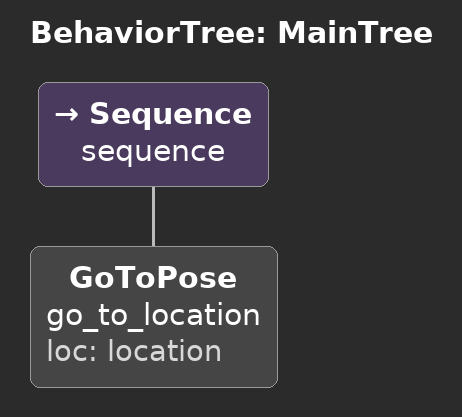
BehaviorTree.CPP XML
<root main_tree_to_execute = "MainTree" >
  <BehaviorTree ID="MainTree">
    <Sequence name="sequence">
      <GoToPose name="go_to_location" loc="location" />
    </Sequence>
  </BehaviorTree>
</root>
